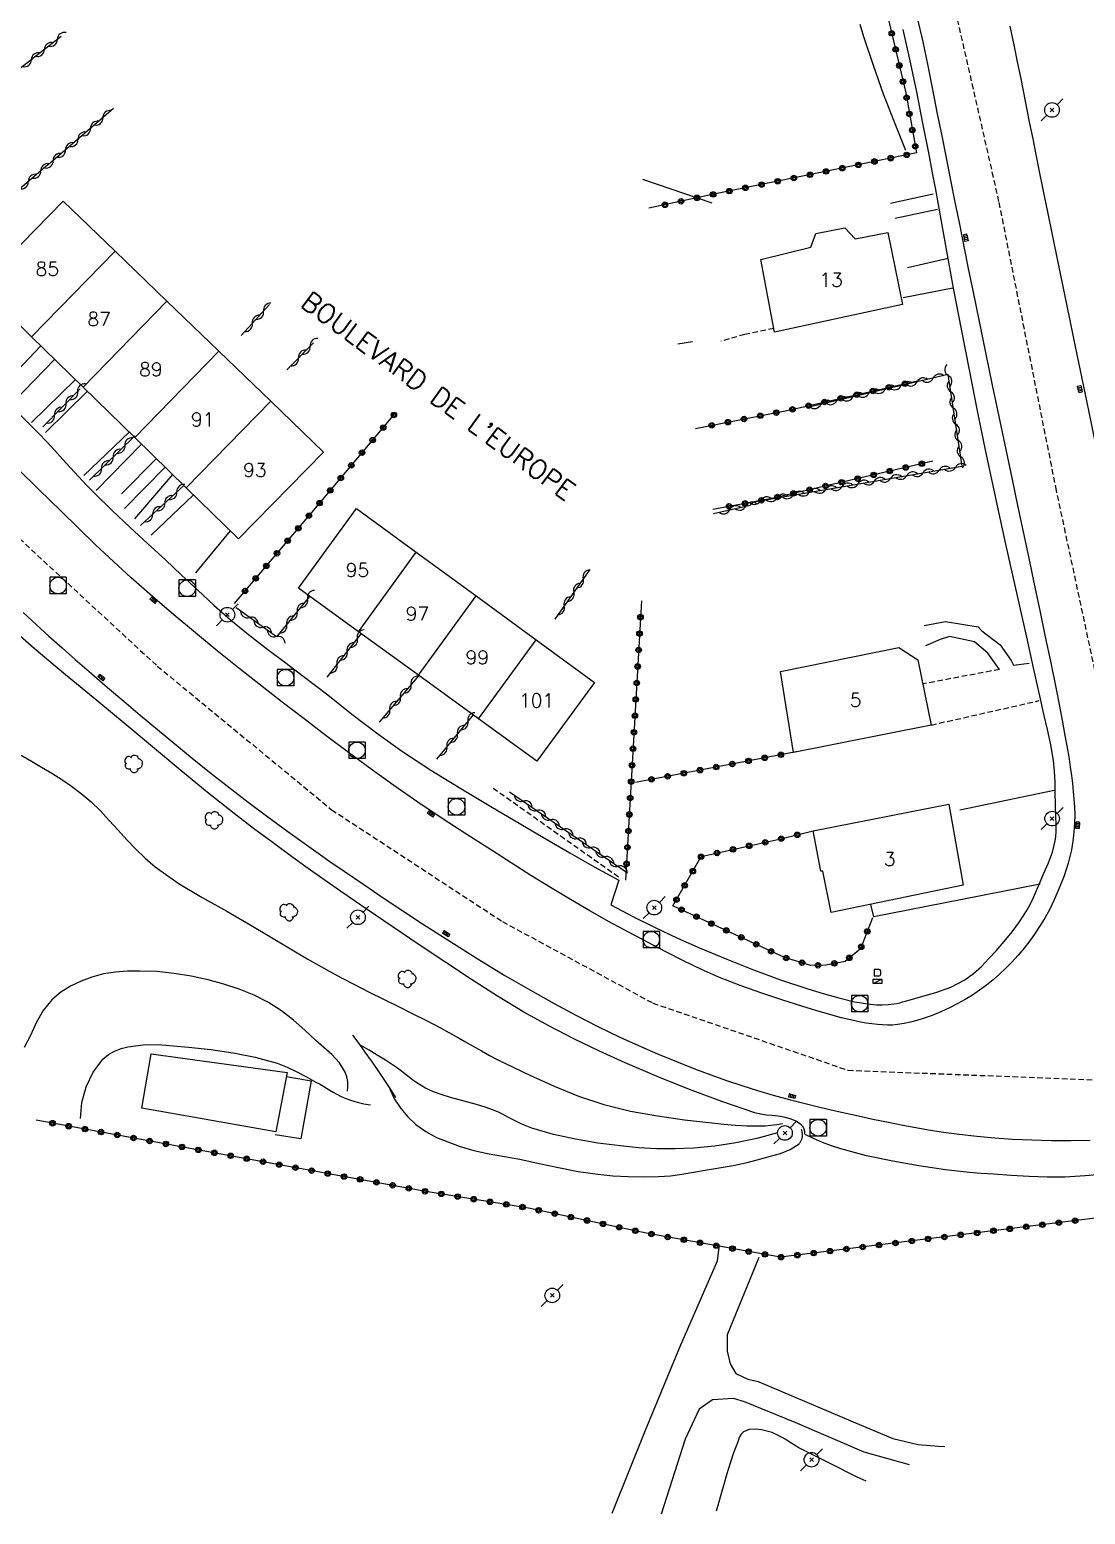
# Model space of a CAD drawing. Header units: millimetres. Extents: x 150997 to 152001, y 151999 to 153001.
# Drawn here: x 151203.2 to 151299.4, y 152260.8 to 152396 of the extents above; entities that cross this region are included whole.
import ezdxf
from ezdxf.enums import TextEntityAlignment as Align

# ---------------------------------------------------------------- set-up
doc = ezdxf.new("R2010")
doc.units = ezdxf.units.MM
doc.linetypes.add('DASHED', pattern=[0.75, 0.5, -0.25])
doc.layers.get('0').update_dxf_attribs({"linetype": 'CONTINUOUS'})
for name, color, linetype in [('W0001', 6, 'DASHED'), ('W0008', 7, 'CONTINUOUS'), ('W0014', 7, 'CONTINUOUS'), ('W0017', 7, 'CONTINUOUS'), ('W0071', 7, 'CONTINUOUS'), ('W0101', 7, 'CONTINUOUS'), ('W0104', 1, 'CONTINUOUS'), ('W0112', 1, 'DASHED'), ('W0211', 2, 'CONTINUOUS'), ('W0214', 2, 'CONTINUOUS'), ('W0300', 7, 'CONTINUOUS'), ('W0310', 3, 'CONTINUOUS'), ('W0323', 7, 'CONTINUOUS'), ('W0401', 7, 'CONTINUOUS'), ('W0420', 7, 'CONTINUOUS'), ('W0438', 7, 'CONTINUOUS'), ('W0473', 7, 'CONTINUOUS'), ('W0989', 7, 'CONTINUOUS'), ('W0991', 7, 'CONTINUOUS'), ('W1102', 7, 'CONTINUOUS')]:
    doc.layers.add(name, color=color, linetype=linetype)
doc.styles.get("Standard").update_dxf_attribs({"font": 'romans.shx', "width": 0.85})

# ---------------------------------------------------------------- blocks, each defined once
blk = doc.blocks.new('T401')
for p, q in [((-0.3, 0.3), (0, 0.3)), ((-0.3, -0.25), (-0.3, 0.3)), ((-0.3, 0.15), (0, 0.15)), ((-0.3, 0), (0, 0)), ((0, 0.3), (0, -0.25)), ((-0.3, -0.15), (0, -0.15)), ((-0.3, -0.25), (-0.3, -0.3)), ((-0.3, -0.3), (0, -0.3)), ((0, -0.3), (0, -0.25))]:
    blk.add_line(p, q)
blk = doc.blocks.new('T473')
for p, q in [((-0.166667, 0.166667), (0.166667, -0.166667)), ((-0.166667, -0.166667), (0.166667, 0.166667)), ((0.500001, 0.500001), (1.000002, 1.000002)), ((-1.000002, -1.000002), (-0.500001, -0.500001))]:
    blk.add_line(p, q)
blk.add_ellipse((0, 0), major_axis=(0.471405, 0.471405), ratio=1, start_param=5.4977871438, end_param=11.780972451)
blk = doc.blocks.new('T420')
for p, q in [((0.75, 0.75), (-0.75, 0.75)), ((-0.75, 0.75), (-0.75, -0.75)), ((0.75, 0.75), (0.75, -0.75)), ((0.75, -0.75), (-0.75, -0.75))]:
    blk.add_line(p, q)
blk.add_ellipse((0, 0), major_axis=(-0.53, 0.53), ratio=1, start_param=3.926991, end_param=10.210176)
blk = doc.blocks.new('T300')
for p, q in [((-0.8, 0.51), (-0.86, 0.34)), ((-0.86, 0.34), (-0.86, 0.17)), ((-0.86, 0.17), (-0.74, 0.06)), ((-0.69, 0.63), (-0.8, 0.51)), ((-0.8, -0.06), (-0.74, 0.06)), ((-0.74, 0.06), (-0.69, 0.11)), ((-0.57, 0.69), (-0.69, 0.63)), ((-0.46, 0.69), (-0.57, 0.69)), ((-0.29, 0.63), (-0.46, 0.69)), ((-0.29, 0.63), (-0.17, 0.74)), ((-0.23, 0.57), (-0.29, 0.63)), ((-0.17, 0.74), (-0.06, 0.8)), ((-0.06, 0.8), (0.06, 0.8)), ((0.06, 0.8), (0.23, 0.74)), ((0.23, 0.74), (0.34, 0.63)), ((0.34, 0.63), (0.4, 0.51)), ((0.46, 0.46), (0.34, 0.46)), ((0.4, 0.51), (0.4, 0.46)), ((0.57, 0.4), (0.46, 0.46)), ((0.57, 0.4), (0.69, 0.29)), ((0.69, 0.29), (0.74, 0.17)), ((0.74, 0.06), (0.69, -0.17)), ((0.74, 0.17), (0.74, 0.06)), ((-0.8, -0.17), (-0.8, -0.06)), ((-0.8, -0.23), (-0.8, -0.17)), ((-0.74, -0.34), (-0.8, -0.23)), ((-0.69, -0.4), (-0.74, -0.34)), ((-0.51, -0.46), (-0.69, -0.4)), ((-0.4, -0.46), (-0.51, -0.46)), ((-0.4, -0.46), (-0.34, -0.46)), ((-0.34, -0.46), (-0.34, -0.4)), ((-0.34, -0.51), (-0.34, -0.46)), ((-0.29, -0.63), (-0.34, -0.51)), ((-0.17, -0.74), (-0.29, -0.63)), ((-0.06, -0.8), (-0.17, -0.74)), ((0.06, -0.8), (-0.06, -0.8)), ((0.17, -0.74), (0.06, -0.8)), ((0.23, -0.69), (0.17, -0.74)), ((0.29, -0.46), (0.23, -0.46)), ((0.29, -0.63), (0.23, -0.69)), ((0.46, -0.4), (0.29, -0.46)), ((0.34, -0.51), (0.29, -0.63)), ((0.34, -0.51), (0.34, -0.46)), ((0.57, -0.34), (0.46, -0.4)), ((0.63, -0.29), (0.57, -0.34)), ((0.69, -0.17), (0.63, -0.29))]:
    blk.add_line(p, q)
blk = doc.blocks.new('T438')
for p, q in [((-0.4, 0.2), (0.4, 0.2)), ((-0.4, -0.2), (-0.4, 0.2)), ((0.15, 1.1), (-0.3, 1.1)), ((-0.3, 1.1), (-0.3, 0.5)), ((-0.3, 0.5), (0.15, 0.5)), ((0.3, 0.65), (0.3, 0.95)), ((0.4, 0.2), (0.4, -0.2))]:
    blk.add_line(p, q)
at = {"flags": 128}
for points in [[(-0.4, -0.2), (0.4, 0.2)], [(0.4, -0.2), (-0.4, -0.2)]]:
    blk.add_lwpolyline(points, dxfattribs=at)
for centre, major_axis, start_param, end_param in [((0.15, 0.95), (0.106, -0.106), 0.785398, 2.356194), ((0.15, 0.65), (0.106, 0.106), 3.926991, 5.497787)]:
    blk.add_ellipse(centre, major_axis=major_axis, ratio=1, start_param=start_param, end_param=end_param)
blk = doc.blocks.new('t310o')
at = {"color": 0, "linetype": 'Continuous'}
for centre, start, end in [((-0.5, 0.38), 216.8699, 323.1304), ((0.5, -0.37), 36.8699, 143.1303)]:
    blk.add_arc(centre, 0.625, start, end, dxfattribs=at)
blk = doc.blocks.new('t323o')
at = {"color": 0, "linetype": 'Continuous'}
for radius in [0.25, 0.15]:
    blk.add_circle((0, 0), radius, dxfattribs=at)

msp = doc.modelspace()

# ---------------------------------------------------------------- linework, layer by layer
at = {"layer": 'W0001'}
for points in [[(151304.71, 152300.24), (151301.52, 152331.87), (151296.77, 152354.07), (151291.53, 152380.4), (151285.92, 152405.06), (151279.6, 152423.02), (151269.63, 152442.13), (151255.44, 152465.66), (151242.79, 152486.67), (151228.86, 152509.55), (151209.53, 152544.56)], [(151197.88, 152353.77), (151214.85, 152338.08), (151230.73, 152325.01), (151246.29, 152314.82), (151259.99, 152307.4), (151277.78, 152301.28), (151301.87, 152300.35), (151304.71, 152300.24)]]:
    msp.add_lwpolyline(points, dxfattribs=at)
at = {"layer": 'W0008'}
msp.add_lwpolyline([(151303.71, 152341.67), (151302.38, 152348.24), (151301.04, 152354.8), (151299.7, 152361.37), (151298.36, 152367.93), (151297.96, 152369.85), (151297.57, 152371.77), (151297.17, 152373.68), (151296.77, 152375.6), (151296.37, 152377.52), (151295.98, 152379.44), (151295.58, 152381.35), (151295.19, 152383.27), (151294.91, 152384.68), (151294.63, 152386.09), (151294.35, 152387.49), (151294.08, 152388.9), (151293.8, 152390.31), (151293.52, 152391.71), (151293.23, 152393.12), (151292.93, 152394.52), (151292.54, 152396.35)], dxfattribs=at)
at = {"layer": 'W0014'}
for points in [[(151284.09, 152397.11), (151284.59, 152394.94), (151285.04, 152392.76), (151285.46, 152390.58), (151285.9, 152388.39), (151286.31, 152386.38), (151286.71, 152384.37), (151287.12, 152382.35), (151287.52, 152380.34), (151287.92, 152378.32), (151288.33, 152376.31), (151288.73, 152374.3), (151289.14, 152372.28), (151290.03, 152367.98), (151290.92, 152363.68), (151291.82, 152359.38), (151292.72, 152355.08), (151293.22, 152352.7), (151293.73, 152350.31), (151294.24, 152347.92), (151294.74, 152345.54), (151295.25, 152343.15), (151295.75, 152340.76), (151296.24, 152338.38), (151296.73, 152335.98), (151297, 152334.58), (151297.28, 152333.17), (151297.54, 152331.76), (151297.79, 152330.35), (151297.91, 152329.61), (151298.02, 152328.87), (151298.13, 152328.13), (151298.22, 152327.38), (151298.29, 152326.68), (151298.36, 152325.98), (151298.41, 152325.28), (151298.43, 152324.57), (151298.41, 152323.76), (151298.36, 152322.95), (151298.27, 152322.14), (151298.13, 152321.34), (151297.83, 152320.15), (151297.46, 152318.99), (151297.02, 152317.85), (151296.54, 152316.73), (151296.16, 152315.95), (151295.74, 152315.2), (151295.29, 152314.46), (151294.82, 152313.75), (151294.33, 152313.06), (151293.81, 152312.4), (151293.27, 152311.75), (151292.71, 152311.13), (151292.16, 152310.57), (151291.59, 152310.03), (151291, 152309.51), (151290.38, 152309.02), (151289.76, 152308.56), (151289.11, 152308.13), (151288.45, 152307.73), (151287.77, 152307.35), (151287.01, 152306.96), (151286.23, 152306.6), (151285.44, 152306.27), (151284.63, 152305.98), (151284.06, 152305.8), (151283.47, 152305.65), (151282.88, 152305.53), (151282.28, 152305.44), (151281.83, 152305.4), (151281.37, 152305.4), (151280.92, 152305.41), (151280.46, 152305.44), (151279.94, 152305.5), (151279.42, 152305.57), (151278.9, 152305.66), (151278.39, 152305.77), (151277.19, 152306.05), (151276.01, 152306.38), (151274.83, 152306.73), (151273.66, 152307.09), (151271.75, 152307.7), (151269.84, 152308.33), (151267.94, 152309), (151266.07, 152309.74), (151264.42, 152310.47), (151262.78, 152311.25), (151261.17, 152312.07), (151259.57, 152312.91), (151257.78, 152313.85), (151256, 152314.81), (151254.24, 152315.8), (151252.49, 152316.82), (151250.67, 152317.91), (151248.87, 152319.03), (151247.08, 152320.16), (151245.3, 152321.31), (151243.05, 152322.76), (151240.81, 152324.22), (151238.59, 152325.7), (151236.39, 152327.22), (151234.32, 152328.7), (151232.27, 152330.21), (151230.24, 152331.74), (151228.22, 152333.27), (151226.22, 152334.8), (151224.24, 152336.35), (151222.27, 152337.9), (151220.31, 152339.48), (151218.33, 152341.11), (151216.36, 152342.76), (151214.41, 152344.43), (151212.48, 152346.12), (151210.85, 152347.62), (151209.23, 152349.13), (151207.64, 152350.67), (151206.05, 152352.21), (151204.07, 152354.14), (151202.11, 152356.08)], [(151256.18, 152316.34), (151258.18, 152315.29), (151260.2, 152314.28), (151262.24, 152313.31), (151264.3, 152312.4), (151266.72, 152311.39), (151269.16, 152310.42), (151271.63, 152309.52), (151274.12, 152308.7), (151275.52, 152308.27), (151276.94, 152307.87), (151278.37, 152307.52), (151279.83, 152307.29), (151280.36, 152307.25), (151280.89, 152307.24), (151281.42, 152307.27), (151281.95, 152307.32), (151282.22, 152307.37), (151282.49, 152307.43), (151282.75, 152307.5), (151283.02, 152307.58), (151284.39, 152307.97), (151285.77, 152308.36), (151287.14, 152308.85), (151288.43, 152309.51), (151289.22, 152310.08), (151289.94, 152310.74), (151290.61, 152311.45), (151291.26, 152312.16), (151292, 152313.01), (151292.72, 152313.89), (151293.39, 152314.8), (151294.02, 152315.75), (151294.36, 152316.37), (151294.66, 152317), (151294.94, 152317.64), (151295.21, 152318.29), (151295.62, 152319.23), (151296.03, 152320.18), (151296.39, 152321.15), (151296.64, 152322.16), (151296.7, 152322.58), (151296.74, 152323), (151296.75, 152323.43), (151296.74, 152323.85), (151296.72, 152324.27), (151296.7, 152324.69), (151296.68, 152325.11), (151296.67, 152325.52), (151296.66, 152326.52), (151296.64, 152327.51), (151296.59, 152328.51), (151296.49, 152329.5), (151296.26, 152330.91), (151295.95, 152332.31), (151295.62, 152333.71), (151295.3, 152335.1), (151294.68, 152337.92), (151294.06, 152340.73), (151293.43, 152343.55), (151292.79, 152346.36), (151292.16, 152349.18), (151291.54, 152351.99), (151290.93, 152354.81), (151290.33, 152357.63), (151289.57, 152361.34), (151288.83, 152365.06), (151288.11, 152368.77), (151287.4, 152372.49), (151287.11, 152374.02), (151286.84, 152375.54), (151286.56, 152377.06), (151286.29, 152378.58), (151286.01, 152380.11), (151285.74, 152381.63), (151285.45, 152383.15), (151285.16, 152384.67), (151284.6, 152387.52), (151284.03, 152390.37), (151283.43, 152393.22), (151282.81, 152396.05)], [(151201.34, 152361.98), (151203.27, 152360.07), (151204.03, 152359.3), (151204.77, 152358.52), (151205.5, 152357.73), (151206.22, 152356.94), (151206.94, 152356.14), (151207.67, 152355.35), (151208.41, 152354.57), (151209.17, 152353.8), (151210.74, 152352.26), (151212.35, 152350.75), (151213.97, 152349.26), (151215.59, 152347.76), (151217.06, 152346.38), (151218.53, 152344.99), (151220.01, 152343.62), (151221.53, 152342.29), (151223.15, 152340.97), (151224.81, 152339.7), (151226.48, 152338.44), (151228.14, 152337.18), (151230.37, 152335.46), (151232.58, 152333.72), (151234.82, 152332.01), (151237.11, 152330.38), (151239.78, 152328.62), (151242.49, 152326.94), (151245.23, 152325.3), (151247.97, 152323.68), (151250.19, 152322.38), (151252.42, 152321.09), (151254.66, 152319.82), (151256.91, 152318.58)], [(151273.85, 152295.46), (151273.85, 152295.69), (151273.79, 152295.92), (151273.68, 152296.13), (151273.52, 152296.3), (151273.05, 152296.64), (151272.52, 152296.87), (151271.97, 152297.02), (151271.41, 152297.11), (151270.88, 152297.15), (151270.35, 152297.2), (151269.81, 152297.27), (151269.29, 152297.4), (151266.29, 152298.42), (151263.33, 152299.53), (151260.39, 152300.72), (151257.48, 152301.97), (151255.13, 152303.03), (151252.81, 152304.15), (151250.51, 152305.33), (151248.25, 152306.58), (151245.83, 152308.02), (151243.47, 152309.53), (151241.13, 152311.09), (151238.79, 152312.65), (151236.33, 152314.3), (151233.88, 152315.97), (151231.44, 152317.66), (151229.02, 152319.36), (151227.21, 152320.66), (151225.41, 152321.98), (151223.62, 152323.31), (151221.85, 152324.67), (151219.4, 152326.61), (151216.99, 152328.58), (151214.59, 152330.58), (151212.19, 152332.58), (151209.33, 152334.94), (151206.47, 152337.3), (151203.63, 152339.69), (151200.85, 152342.14)], [(151202.63, 152342.96), (151203.8, 152341.88), (151204.98, 152340.81), (151206.17, 152339.75), (151207.37, 152338.7), (151208.84, 152337.42), (151210.32, 152336.14), (151211.81, 152334.88), (151213.3, 152333.62), (151214.87, 152332.31), (151216.44, 152331), (151218.02, 152329.71), (151219.61, 152328.43), (151221.37, 152327.05), (151223.14, 152325.69), (151224.93, 152324.35), (151226.73, 152323.02), (151228.01, 152322.1), (151229.29, 152321.2), (151230.58, 152320.3), (151231.87, 152319.41), (151233.65, 152318.19), (151235.43, 152316.99), (151237.22, 152315.8), (151239.02, 152314.62), (151241.5, 152313.04), (151244, 152311.46), (151246.51, 152309.92), (151249.05, 152308.44), (151251.01, 152307.35), (151252.98, 152306.29), (151254.97, 152305.27), (151256.99, 152304.3), (151258.69, 152303.52), (151260.42, 152302.78), (151262.15, 152302.07), (151263.89, 152301.39), (151265.29, 152300.87), (151266.69, 152300.36), (151268.1, 152299.88), (151269.52, 152299.43), (151270.97, 152299.01), (151272.42, 152298.62), (151273.87, 152298.25), (151275.33, 152297.9), (151276.9, 152297.53), (151278.47, 152297.18), (151280.05, 152296.84), (151281.63, 152296.52), (151282.78, 152296.29), (151283.94, 152296.07), (151285.1, 152295.86), (151286.27, 152295.68), (151287.89, 152295.46), (151289.51, 152295.28), (151291.14, 152295.13), (151292.77, 152295.01), (151294.53, 152294.93), (151296.3, 152294.89), (151298.06, 152294.88), (151299.83, 152294.9)], [(151256.91, 152318.58), (151256.18, 152316.34)], [(151301.23, 152291.83), (151299.39, 152291.66), (151297.54, 152291.55), (151295.91, 152291.55), (151294.27, 152291.61), (151292.65, 152291.71), (151291.02, 152291.81), (151289.92, 152291.89), (151288.83, 152291.97), (151287.74, 152292.08), (151286.65, 152292.21), (151284.24, 152292.58), (151281.85, 152292.99), (151279.46, 152293.5), (151277.11, 152294.12), (151276.27, 152294.39), (151275.45, 152294.7), (151274.64, 152295.05), (151273.86, 152295.43)]]:
    msp.add_lwpolyline(points, dxfattribs=at)
at = {"layer": 'W0017'}
for points in [[(151281.65, 152380.25), (151285.54, 152381.1)], [(151285.92, 152379.67), (151282.08, 152378.84)], [(151286.9, 152375.19), (151283.19, 152374.35)], [(151287.33, 152372.51), (151282.8, 152371.63)], [(151200.44, 152363.28), (151204.24, 152367.25)], [(151205.49, 152366.02), (151201.78, 152362.18)], [(151207.39, 152364.18), (151203.4, 152360.27)], [(151204.65, 152359.35), (151208.48, 152363.11)], [(151212.29, 152359.4), (151208.14, 152355.45)], [(151209.27, 152354.07), (151213.4, 152358.31)], [(151211.6, 152353.76), (151214.77, 152356.98)], [(151211.86, 152352.45), (151215.56, 152356.21)], [(151212.81, 152351.5), (151216.26, 152355.52)], [(151214.29, 152350), (151218.16, 152353.67)], [(151218.35, 152346.57), (151221.51, 152350.41)], [(151284.72, 152341.77), (151286.67, 152342.15), (151289.62, 152341.67), (151289.98, 152341.31), (151291.64, 152340.01), (151292.63, 152338.6), (151292.84, 152338.18), (151294.28, 152338.34)], [(151291.57, 152337.78), (151290.52, 152339.26), (151289.29, 152340.29), (151287.02, 152340.79), (151286.17, 152340.51), (151284.84, 152339.92)], [(151287.96, 152325), (151296.55, 152326.78)], [(151295.28, 152318.23), (151288.18, 152316.82), (151280.12, 152315.25), (151279.86, 152316.37)], [(151256.3, 152260.94), (151259.32, 152268.5), (151262.46, 152276.07), (151265.89, 152283.92), (151266.04, 152285.17)], [(151269.65, 152284.24), (151266.76, 152277.19), (151266.77, 152275.69), (151267.03, 152274.54), (151267.55, 152273.67), (151268.64, 152273.15), (151269.59, 152272.95), (151278.23, 152269.27), (151281.87, 152267.74), (151284.18, 152267.19), (151286.01, 152267.04), (151286.6, 152267.03)], [(151283.38, 152265.34), (151279.24, 152266.49), (151272.95, 152269.19), (151268.34, 152271.09), (151267.33, 152271.38), (151265.42, 152271.28), (151264.22, 152270.42), (151262.93, 152267.68), (151260.74, 152260.84)]]:
    msp.add_lwpolyline(points, dxfattribs=at)
at = {"layer": 'W0071'}
for points in [[(151236.59, 152298.79), (151236.18, 152299.44), (151235.75, 152300.08), (151235.33, 152300.72), (151234.9, 152301.35), (151234.35, 152302.14), (151233.79, 152302.93), (151233.23, 152303.72), (151232.65, 152304.49)], [(151236.02, 152299.56), (151236.47, 152298.66), (151237.02, 152297.81), (151237.67, 152297.04), (151238.4, 152296.35), (151239.3, 152295.69), (151240.29, 152295.17), (151241.31, 152294.75), (151242.34, 152294.37), (151243.7, 152293.97), (151245.09, 152293.68), (151246.49, 152293.43), (151247.87, 152293.18), (151249.64, 152292.8), (151251.41, 152292.42), (151253.18, 152292.07), (151254.97, 152291.81), (151256.35, 152291.68), (151257.74, 152291.59), (151259.13, 152291.56), (151260.52, 152291.6), (151261.59, 152291.68), (151262.64, 152291.82), (151263.7, 152291.99), (151264.75, 152292.17), (151266.03, 152292.38), (151267.31, 152292.61), (151268.58, 152292.88), (151269.84, 152293.22), (151270.72, 152293.46), (151271.63, 152293.7), (151272.52, 152294.06), (151273.31, 152294.59), (151273.37, 152294.64), (151273.41, 152294.69), (151273.46, 152294.75), (151273.49, 152294.81), (151273.52, 152294.88), (151273.55, 152294.95), (151273.57, 152295.01), (151273.59, 152295.08), (151273.62, 152295.29), (151273.62, 152295.49), (151273.59, 152295.69), (151273.53, 152295.89)]]:
    msp.add_lwpolyline(points, dxfattribs=at)
at = {"layer": 'W0101'}
for points in [[(151203.39, 152368.08), (151198.69, 152372.67), (151206.27, 152380.44), (151211, 152375.88)], [(151211, 152375.88), (151215.73, 152371.32)], [(151215.73, 152371.32), (151220.46, 152366.76)], [(151208.09, 152363.5), (151203.39, 152368.08)], [(151220.46, 152366.76), (151225.19, 152362.2)], [(151212.79, 152358.91), (151208.09, 152363.5)], [(151225.19, 152362.2), (151230, 152357.56), (151222.25, 152349.68)], [(151217.49, 152354.32), (151212.79, 152358.91)], [(151222.25, 152349.68), (151217.49, 152354.32)], [(151233.17, 152341.21), (151227.7, 152345.17), (151232.99, 152352.45), (151238.44, 152348.46)], [(151238.44, 152348.46), (151243.9, 152344.47)], [(151243.9, 152344.47), (151249.35, 152340.49)], [(151238.64, 152337.25), (151233.17, 152341.21)], [(151249.35, 152340.49), (151254.67, 152336.6), (151249.44, 152329.42)], [(151244.11, 152333.29), (151238.64, 152337.25)], [(151249.44, 152329.42), (151244.11, 152333.29)]]:
    msp.add_lwpolyline(points, dxfattribs=at)
for points in [[(151282.74, 152371.02), (151271.09, 152368.5), (151269.83, 152375.12), (151274.38, 152376.23), (151274.85, 152377.48), (151277.49, 152378.01), (151278.44, 152376.98), (151281.4, 152377.57)], [(151285.36, 152332.72), (151272.82, 152330.23), (151271.63, 152337.6), (151282.39, 152339.79), (151284.15, 152338.67)], [(151288.27, 152318.15), (151276.24, 152315.66), (151275.48, 152319.42), (151275.29, 152319.41), (151274.61, 152323.07), (151286.97, 152325.5)]]:
    msp.add_lwpolyline(points, close=True, dxfattribs=at)
at = {"layer": 'W0104'}
msp.add_lwpolyline([(151225.65, 152295.66), (151213.44, 152297.84), (151214.3, 152302.79), (151226.68, 152301.08)], close=True, dxfattribs=at)
msp.add_lwpolyline([(151226.61, 152300.71), (151228.86, 152300.33), (151227.93, 152295.02), (151225.58, 152295.41)], dxfattribs=at)
at = {"layer": 'W0112'}
for points in [[(151271.02, 152368.84), (151268.38, 152368.28), (151266.2, 152367.68)], [(151291.57, 152337.78), (151284.6, 152336.46)], [(151285.36, 152332.72), (151295.2, 152334.94)], [(151245.44, 152326.98), (151257.08, 152318.75)]]:
    msp.add_lwpolyline(points, dxfattribs=at)
at = {"layer": 'W0211'}
for points in [[(151278.85, 152396.54), (151279.19, 152395.42), (151280.06, 152392.81), (151280.99, 152390.21), (151281.97, 152387.64), (151283.01, 152385.08)], [(151202.46, 152329.96), (151203.39, 152329.42), (151204.31, 152328.88), (151205.24, 152328.33), (151206.15, 152327.75), (151207.04, 152327.14), (151207.9, 152326.49), (151208.81, 152325.72), (151209.66, 152324.89), (151210.47, 152324.03), (151211.27, 152323.15), (151212.06, 152322.27), (151212.88, 152321.41), (151213.74, 152320.58), (151214.65, 152319.81), (151216.74, 152318.33), (151218.93, 152317.01), (151221.17, 152315.77), (151223.37, 152314.5), (151225.09, 152313.46), (151226.82, 152312.42), (151228.55, 152311.4), (151230.3, 152310.41), (151231.58, 152309.72), (151232.87, 152309.05), (151234.16, 152308.4), (151235.46, 152307.75), (151236.76, 152307.11), (151238.06, 152306.46), (151239.36, 152305.8), (151240.64, 152305.13), (151241.4, 152304.73), (151242.14, 152304.31), (151242.88, 152303.89), (151243.62, 152303.46), (151244.37, 152303.04), (151245.11, 152302.63), (151245.87, 152302.23), (151246.64, 152301.85), (151248.8, 152300.82), (151250.99, 152299.83), (151253.23, 152298.92), (151255.52, 152298.17), (151257.95, 152297.56), (151260.42, 152297.12), (151262.89, 152296.77), (151265.37, 152296.48), (151266.45, 152296.36), (151267.52, 152296.27), (151268.6, 152296.22), (151269.69, 152296.21), (151270.22, 152296.23), (151270.75, 152296.28), (151271.28, 152296.34), (151271.8, 152296.43)], [(151232.17, 152299.37), (151232.22, 152299.81), (151232.21, 152300.25), (151232.12, 152300.69), (151231.97, 152301.11), (151231.44, 152301.96), (151230.76, 152302.7), (151230.01, 152303.35), (151229.29, 152303.98), (151228.28, 152304.92), (151227.25, 152305.84), (151226.15, 152306.7), (151224.98, 152307.46), (151223.67, 152308.13), (151222.3, 152308.67), (151220.9, 152309.12), (151219.49, 152309.5), (151217.94, 152309.84), (151216.38, 152310.1), (151214.8, 152310.26), (151213.22, 152310.31), (151212.12, 152310.29), (151211.03, 152310.22), (151209.94, 152310.05), (151208.88, 152309.77), (151207.9, 152309.4), (151206.95, 152308.95), (151206.05, 152308.39), (151205.24, 152307.7), (151204.44, 152306.72), (151203.82, 152305.6), (151203.3, 152304.45), (151202.73, 152303.35)], [(151271.35, 152295.57), (151269.47, 152295.07), (151267.57, 152294.68), (151265.65, 152294.38), (151263.71, 152294.18), (151262.04, 152294.11), (151260.37, 152294.13), (151258.7, 152294.23), (151257.04, 152294.39), (151254.99, 152294.65), (151252.96, 152294.99), (151250.94, 152295.44), (151248.96, 152296.01), (151248.51, 152296.18), (151248.06, 152296.37), (151247.63, 152296.58), (151247.21, 152296.8), (151246.78, 152297.02), (151246.35, 152297.24), (151245.92, 152297.45), (151245.48, 152297.64), (151244.71, 152297.91), (151243.93, 152298.15), (151243.15, 152298.37), (151242.36, 152298.58), (151241.57, 152298.79), (151240.79, 152299.04), (151240.02, 152299.32), (151239.27, 152299.66), (151238.88, 152299.88), (151238.5, 152300.12), (151238.14, 152300.38), (151237.78, 152300.65), (151237.44, 152300.93), (151237.09, 152301.2), (151236.73, 152301.47), (151236.37, 152301.72), (151235.63, 152302.19), (151234.89, 152302.65), (151234.15, 152303.1), (151233.39, 152303.54)]]:
    msp.add_lwpolyline(points, dxfattribs=at)
at = {"layer": 'W0214'}
for points in [[(151207.86, 152296.88), (151207.98, 152298.35), (151208.37, 152299.78), (151209.02, 152301.1), (151209.9, 152302.29), (151210.4, 152302.72), (151210.96, 152303.03), (151211.56, 152303.25), (151212.17, 152303.41), (151213.55, 152303.61), (151214.94, 152303.62), (151216.32, 152303.51), (151217.68, 152303.38), (151219.72, 152303.17), (151221.75, 152302.88), (151223.77, 152302.47), (151225.76, 152301.92), (151226.68, 152301.57), (151227.57, 152301.14), (151228.44, 152300.67), (151229.3, 152300.21), (151229.63, 152300.04), (151229.94, 152299.85), (151230.25, 152299.66), (151230.56, 152299.47), (151230.88, 152299.28), (151231.2, 152299.1), (151231.53, 152298.93), (151231.86, 152298.78), (151232.45, 152298.56), (151233.05, 152298.38), (151233.66, 152298.23), (151234.28, 152298.12)], [(151279.42, 152263.85), (151278.61, 152264.23), (151276.16, 152265.46), (151273.71, 152266.68), (151273.3, 152266.9), (151272.9, 152267.14), (151272.51, 152267.39), (151272.11, 152267.64), (151271.71, 152267.88), (151271.29, 152268.09), (151270.85, 152268.28), (151270.39, 152268.41), (151269.89, 152268.52), (151269.35, 152268.6), (151268.78, 152268.57), (151268.24, 152268.36), (151268.03, 152268.15), (151267.89, 152267.89), (151267.8, 152267.61), (151267.72, 152267.36), (151267.35, 152266.43), (151267.03, 152265.49), (151266.73, 152264.53), (151266.45, 152263.57), (151266.18, 152262.61), (151265.91, 152261.65), (151265.76, 152261.12)]]:
    msp.add_lwpolyline(points, dxfattribs=at)
at = {"layer": 'W0300'}
msp.add_lwpolyline([(151265.39, 152380.24), (151259.07, 152382.41)], dxfattribs=at)
at = {"layer": 'W0310'}
for points in [[(151206.08, 152395.42), (151201.01, 152391.47)], [(151210.87, 152388.86), (151204.9, 152383.73), (151204.9, 152383.76), (151196.03, 152376.18), (151194.69, 152378.55)], [(151225.08, 152371.01), (151222.48, 152368.19)], [(151226.65, 152365.07), (151229.09, 152367.52)], [(151263.61, 152367.62), (151262.26, 152367.39)], [(151265.53, 152351.98), (151268.85, 152352.73), (151269.19, 152353.04), (151288.19, 152356.29), (151286.91, 152364.63), (151274.09, 152361.64)], [(151207.83, 152363.32), (151204.42, 152359.87)], [(151212.79, 152359.04), (151208.68, 152355.03)], [(151217.27, 152354.54), (151213.32, 152350.9)], [(151254.26, 152346.88), (151251.05, 152342.36)], [(151228.72, 152344.43), (151225.71, 152340.75), (151222.02, 152343.39)], [(151233.41, 152341.04), (151230.29, 152337.07)], [(151238.66, 152337.24), (151235.05, 152332.98)], [(151243.62, 152333.64), (151240.27, 152329.6)], [(151246.94, 152326.64), (151257.7, 152319.26)]]:
    msp.add_lwpolyline(points, dxfattribs=at)
at = {"layer": 'W0323'}
for points in [[(151203.42, 152539.15), (151207.75, 152531.96), (151215.37, 152519.32), (151218.4, 152514.34), (151232.08, 152491.34), (151240.09, 152478.93), (151244.75, 152470.86), (151251.03, 152460.57), (151257.64, 152450.1), (151263.81, 152440.13), (151270.93, 152427.11), (151275.84, 152416.28), (151279.56, 152405.04), (151283.03, 152390.3), (151284, 152384.82), (151276.9, 152383.36), (151265.54, 152381.05), (151259.63, 152379.78)], [(151263.89, 152359.71), (151272.52, 152361.43), (151284.12, 152364.07)], [(151221.87, 152343.78), (151229.26, 152352.48), (151236.48, 152361.06)], [(151285.5, 152356.74), (151270.68, 152353.32), (151265.45, 152352.36)], [(151258.95, 152344.02), (151257.51, 152318.58)], [(151273.05, 152330.27), (151258.4, 152327.49)], [(151280.02, 152315.16), (151278.91, 152312.35), (151277.51, 152311.19), (151275.74, 152310.86), (151274.4, 152310.83), (151272, 152311.55), (151261.83, 152316.26), (151264.41, 152320.75), (151271.79, 152322.39), (151274.61, 152323.07)], [(151353.07, 152295.21), (151335.85, 152292.57), (151316.61, 152289.95), (151300.77, 152287.87), (151271.62, 152284.25), (151259.38, 152286.45), (151248.67, 152288.73), (151239.12, 152290.28), (151220.83, 152293.61), (151203.82, 152296.73)]]:
    msp.add_lwpolyline(points, dxfattribs=at)
at = {"layer": 'W1102'}
for points in [[(151203.39, 152368.08), (151211, 152375.88)], [(151208.09, 152363.5), (151215.73, 152371.32)], [(151212.79, 152358.91), (151220.46, 152366.76)], [(151217.49, 152354.32), (151225.19, 152362.2)], [(151233.17, 152341.21), (151238.44, 152348.46)], [(151238.64, 152337.25), (151243.9, 152344.47)], [(151244.11, 152333.29), (151249.35, 152340.49)]]:
    msp.add_lwpolyline(points, dxfattribs=at)

# ---------------------------------------------------------------- block references
at = {"layer": 'W0300'}
for p in [(151212.74, 152329.17), (151220.06, 152324.04), (151226.88, 152315.67), (151237.66, 152309.59)]:
    msp.add_blockref('T300', p, dxfattribs=at)
at = {"layer": 'W0310'}
for p, rotation in [((151205.74, 152395.16), 217.9732061963467), ((151204.56, 152394.24), 217.9732061963467), ((151203.38, 152393.31), 217.9732061963467), ((151208.76, 152387.05), 220.7115635225468), ((151209.89, 152388.02), 220.7115635225468), ((151207.62, 152386.07), 220.7115635225468), ((151206.48, 152385.09), 220.7115635225468), ((151204.23, 152383.18), 220.4857383193109), ((151205.35, 152384.11), 220.7115635225468), ((151203.09, 152382.21), 220.4857383193109), ((151223.5, 152369.3), 227.2318252924532), ((151224.52, 152370.4), 227.2318252924532), ((151228.77, 152367.2), 45.06859712935431), ((151227.71, 152366.14), 45.06859712935431), ((151285.53, 152364.31), 193.1326094691405), ((151286.92, 152364.55), 98.7513239978618), ((151207.59, 152363.07), 225.3173786228532), ((151279.68, 152362.95), 193.1326094691405), ((151281.14, 152363.29), 193.1326094691405), ((151282.61, 152363.63), 193.1326094691405), ((151284.07, 152363.97), 193.1326094691405), ((151287.15, 152363.07), 98.7513239978618), ((151206.53, 152362), 225.3173786228532), ((151275.3, 152361.92), 193.1326094691405), ((151276.76, 152362.27), 193.1326094691405), ((151278.22, 152362.61), 193.1326094691405), ((151287.38, 152361.59), 98.7513239978618), ((151205.48, 152360.94), 225.3173786228532), ((151287.61, 152360.11), 98.7513239978618), ((151287.83, 152358.62), 98.7513239978618), ((151210.83, 152357.13), 224.2940749098121), ((151211.9, 152358.18), 224.2940749098121), ((151288.06, 152357.14), 98.7513239978618), ((151209.75, 152356.08), 224.2940749098121), ((151287.56, 152356.18), 9.700717391088428), ((151280.17, 152354.92), 9.700717391088428), ((151281.65, 152355.17), 9.700717391088428), ((151283.13, 152355.43), 9.700717391088428), ((151284.61, 152355.68), 9.700717391088428), ((151286.08, 152355.93), 9.700717391088428), ((151216.63, 152353.95), 222.6389583614909), ((151272.78, 152353.66), 9.700717391088428), ((151274.26, 152353.91), 9.700717391088428), ((151275.73, 152354.16), 9.700717391088428), ((151277.21, 152354.41), 9.700717391088428), ((151278.69, 152354.67), 9.700717391088428), ((151214.42, 152351.92), 222.6389583614909), ((151215.53, 152352.93), 222.6389583614909), ((151267, 152352.31), 12.74753676750885), ((151268.46, 152352.65), 12.74753676750885), ((151269.82, 152353.15), 9.700717391088428), ((151271.3, 152353.4), 9.700717391088428), ((151252.79, 152344.81), 234.6359433095368), ((151253.65, 152346.03), 234.6359433095368), ((151228.54, 152344.2), 230.7048854253699), ((151251.92, 152343.58), 234.6359433095368), ((151223.24, 152342.52), 144.3199089047686), ((151227.59, 152343.04), 230.7048854253699), ((151224.46, 152341.64), 144.3199089047686), ((151226.64, 152341.88), 230.7048854253699), ((151225.68, 152340.77), 144.3199089047686), ((151232.14, 152339.42), 231.8221254836608), ((151233.07, 152340.6), 231.8221254836608), ((151231.21, 152338.25), 231.8221254836608), ((151237.96, 152336.41), 229.7048646070446), ((151236.02, 152334.12), 229.7048646070446), ((151236.99, 152335.27), 229.7048646070446), ((151243.14, 152333.06), 230.2918481358266), ((151242.18, 152331.91), 230.2918481358266), ((151241.23, 152330.75), 230.2918481358266), ((151248.18, 152325.79), 325.5656676394195), ((151249.42, 152324.94), 325.5656676394195), ((151250.65, 152324.09), 325.5656676394195), ((151251.89, 152323.24), 325.5656676394195), ((151253.13, 152322.39), 325.5656676394195), ((151254.37, 152321.55), 325.5656676394195), ((151255.6, 152320.7), 325.5656676394195), ((151256.84, 152319.85), 325.5656676394195)]:
    msp.add_blockref('t310o', p, dxfattribs=dict(at, rotation=rotation))
at = {"layer": 'W0323'}
for p, rotation in [((151281.76, 152395.7), 283.241386660677), ((151282.11, 152394.24), 283.241386660677), ((151282.45, 152392.78), 283.241386660677), ((151282.79, 152391.32), 283.241386660677), ((151283.11, 152389.85), 280.0449825496957), ((151283.37, 152388.37), 280.0449825496957), ((151283.63, 152386.9), 280.0449825496957), ((151283.9, 152385.42), 280.0449825496957), ((151277.25, 152383.43), 191.6634716332654), ((151278.72, 152383.73), 191.6634716332654), ((151280.19, 152384.04), 191.6634716332654), ((151281.66, 152384.34), 191.6634716332654), ((151283.13, 152384.64), 191.6634716332654), ((151271.37, 152382.24), 191.4668643557047), ((151272.84, 152382.53), 191.4668643557047), ((151274.31, 152382.83), 191.4668643557047), ((151275.78, 152383.13), 191.4668643557047), ((151264.02, 152380.73), 192.1747558437856), ((151265.49, 152381.04), 192.1747558437856), ((151266.96, 152381.34), 191.4668643557047), ((151268.43, 152381.64), 191.4668643557047), ((151269.9, 152381.94), 191.4668643557047), ((151261.09, 152380.09), 192.1747558437856), ((151262.56, 152380.41), 192.1747558437856), ((151280.03, 152363.14), 12.81985361561919), ((151281.49, 152363.47), 12.81985361561919), ((151282.96, 152363.8), 12.81985361561919), ((151274.18, 152361.8), 12.81985361561919), ((151275.64, 152362.14), 12.81985361561919), ((151277.1, 152362.47), 12.81985361561919), ((151278.57, 152362.8), 12.81985361561919), ((151236.4, 152360.96), 49.87210303818887), ((151268.3, 152360.59), 11.23479405882629), ((151269.78, 152360.88), 11.23479405882629), ((151271.25, 152361.17), 11.23479405882629), ((151272.72, 152361.47), 12.81985361561919), ((151235.43, 152359.81), 49.87210303818887), ((151265.36, 152360.01), 11.23479405882629), ((151266.83, 152360.3), 11.23479405882629), ((151234.47, 152358.67), 49.87210303818887), ((151232.53, 152356.37), 49.87210303818887), ((151233.5, 152357.52), 49.87210303818887), ((151284.5, 152356.51), 192.9872753061069), ((151231.57, 152355.22), 49.87210303818887), ((151278.66, 152355.16), 192.9872753061069), ((151280.12, 152355.5), 192.9872753061069), ((151281.58, 152355.84), 192.9872753061069), ((151283.04, 152356.17), 192.9872753061069), ((151230.6, 152354.08), 49.87210303818887), ((151272.81, 152353.81), 192.9872753061069), ((151274.27, 152354.15), 192.9872753061069), ((151275.73, 152354.49), 192.9872753061069), ((151277.19, 152354.83), 192.9872753061069), ((151229.63, 152352.93), 49.87210303818887), ((151266.93, 152352.63), 190.4735357801964), ((151268.4, 152352.9), 190.4735357801964), ((151269.88, 152353.18), 190.4735357801964), ((151271.35, 152353.48), 192.9872753061069), ((151228.66, 152351.79), 49.6737186279591), ((151226.72, 152349.5), 49.6737186279591), ((151227.69, 152350.64), 49.6737186279591), ((151225.75, 152348.36), 49.6737186279591), ((151224.78, 152347.21), 49.6737186279591), ((151223.81, 152346.07), 49.6737186279591), ((151222.84, 152344.92), 49.6737186279591), ((151258.87, 152342.54), 266.760497731504), ((151258.78, 152341.05), 266.760497731504), ((151258.7, 152339.55), 266.760497731504), ((151258.61, 152338.05), 266.760497731504), ((151258.53, 152336.55), 266.760497731504), ((151258.44, 152335.05), 266.760497731504), ((151258.36, 152333.56), 266.760497731504), ((151258.27, 152332.06), 266.760497731504), ((151258.19, 152330.56), 266.760497731504), ((151268.71, 152329.45), 190.7374005482656), ((151270.19, 152329.73), 190.7374005482656), ((151271.66, 152330.01), 190.7374005482656), ((151258.1, 152329.06), 266.760497731504), ((151261.34, 152328.05), 190.7374005482656), ((151262.82, 152328.33), 190.7374005482656), ((151264.29, 152328.61), 190.7374005482656), ((151265.77, 152328.89), 190.7374005482656), ((151267.24, 152329.17), 190.7374005482656), ((151258.02, 152327.57), 266.760497731504), ((151259.87, 152327.77), 190.7374005482656), ((151257.93, 152326.07), 266.760497731504), ((151257.85, 152324.57), 266.760497731504), ((151257.77, 152323.07), 266.760497731504), ((151273.15, 152322.72), 13.57109712417068), ((151257.68, 152321.58), 266.760497731504), ((151267.3, 152321.39), 12.55590994780856), ((151268.77, 152321.72), 12.55590994780856), ((151270.23, 152322.04), 12.55590994780856), ((151271.69, 152322.37), 12.55590994780856), ((151257.6, 152320.08), 266.760497731504), ((151264.39, 152320.72), 60.13298815793336), ((151265.84, 152321.06), 12.55590994780856), ((151263.64, 152319.41), 60.13298815793336), ((151262.9, 152318.11), 60.13298815793336), ((151262.15, 152316.81), 60.13298815793336), ((151262.61, 152315.9), 155.1627629756934), ((151263.97, 152315.27), 155.1627629756934), ((151265.33, 152314.64), 155.1627629756934), ((151266.69, 152314.01), 155.1627629756934), ((151268.05, 152313.38), 155.1627629756934), ((151279.53, 152313.92), 248.4418308407688), ((151269.41, 152312.75), 155.1627629756934), ((151270.77, 152312.11), 155.1627629756934), ((151278.98, 152312.52), 248.4418308407688), ((151272.14, 152311.5), 163.3995717832057), ((151273.58, 152311.08), 163.3995717832057), ((151275.04, 152310.84), 181.1082622582656), ((151276.53, 152311.01), 190.8276245242692), ((151277.9, 152311.52), 219.4310415639426), ((151205.3, 152296.46), 169.6068517083527), ((151206.77, 152296.19), 169.6068517083527), ((151208.25, 152295.92), 169.6068517083527), ((151209.72, 152295.65), 169.6068517083527), ((151211.2, 152295.38), 169.6068517083527), ((151212.68, 152295.11), 169.6068517083527), ((151214.15, 152294.84), 169.6068517083527), ((151215.63, 152294.57), 169.6068517083527), ((151217.1, 152294.3), 169.6068517083527), ((151218.58, 152294.03), 169.6068517083527), ((151220.05, 152293.76), 169.6068517083527), ((151221.53, 152293.49), 169.677504800334), ((151223, 152293.22), 169.677504800334), ((151224.48, 152292.95), 169.677504800334), ((151225.95, 152292.68), 169.677504800334), ((151227.43, 152292.41), 169.677504800334), ((151228.91, 152292.14), 169.677504800334), ((151230.38, 152291.87), 169.677504800334), ((151231.86, 152291.6), 169.677504800334), ((151233.33, 152291.34), 169.677504800334), ((151234.81, 152291.07), 169.677504800334), ((151236.29, 152290.8), 169.677504800334), ((151237.76, 152290.53), 169.677504800334), ((151239.24, 152290.26), 170.767338466654), ((151240.72, 152290.02), 170.767338466654), ((151242.2, 152289.78), 170.767338466654), ((151243.68, 152289.54), 170.767338466654), ((151245.16, 152289.3), 170.767338466654), ((151246.64, 152289.06), 170.767338466654), ((151248.12, 152288.82), 170.767338466654), ((151249.59, 152288.53), 168.0137852136214), ((151251.06, 152288.22), 168.0137852136214), ((151252.53, 152287.91), 168.0137852136214), ((151253.99, 152287.6), 168.0137852136214), ((151296.98, 152287.4), 187.0795289234919), ((151298.47, 152287.58), 187.0795289234919), ((151255.46, 152287.29), 168.0137852136214), ((151256.93, 152286.98), 168.0137852136214), ((151258.4, 152286.66), 168.0137852136214), ((151259.87, 152286.37), 169.7849652121983), ((151261.34, 152286.1), 169.7849652121983), ((151286.56, 152286.1), 187.0795289234919), ((151288.05, 152286.29), 187.0795289234919), ((151289.54, 152286.47), 187.0795289234919), ((151291.03, 152286.66), 187.0795289234919), ((151292.52, 152286.84), 187.0795289234919), ((151294.01, 152287.03), 187.0795289234919), ((151295.49, 152287.21), 187.0795289234919), ((151262.82, 152285.84), 169.7849652121983), ((151264.3, 152285.57), 169.7849652121983), ((151265.77, 152285.3), 169.7849652121983), ((151267.25, 152285.04), 169.7849652121983), ((151268.72, 152284.77), 169.7849652121983), ((151276.14, 152284.81), 187.0795289234919), ((151277.63, 152285), 187.0795289234919), ((151279.12, 152285.18), 187.0795289234919), ((151280.61, 152285.36), 187.0795289234919), ((151282.1, 152285.55), 187.0795289234919), ((151283.59, 152285.73), 187.0795289234919), ((151285.07, 152285.92), 187.0795289234919), ((151270.2, 152284.51), 169.7849652121983), ((151271.68, 152284.26), 187.0795289234919), ((151273.17, 152284.44), 187.0795289234919), ((151274.65, 152284.63), 187.0795289234919)]:
    msp.add_blockref('t323o', p, dxfattribs=dict(at, rotation=rotation))
at = {"layer": 'W0401'}
for p, rotation in [((151288.37, 152377.06), 191.3338879563577), ((151299.05, 152363.35), 11.57377285143061), ((151214.6, 152344.21), 49.14943019285212), ((151209.65, 152336.94), 229.3208183084624), ((151239.87, 152324.74), 56.36467810751351), ((151298.54, 152323.6), 177.4029385025514), ((151241.08, 152313.59), 237.4291407778597), ((151272.63, 152298.77), 255.6018767628649)]:
    msp.add_blockref('T401', p, dxfattribs=dict(at, rotation=rotation))
at = {"layer": 'W0420'}
for p in [(151205.81, 152345.42), (151217.57, 152345.18), (151226.53, 152337.03), (151233.04, 152330.41), (151242.11, 152325.27), (151259.85, 152313.18), (151278.83, 152307.34), (151275.05, 152296.04)]:
    msp.add_blockref('T420', p, dxfattribs=at)
at = {"layer": 'W0438'}
msp.add_blockref('T438', (151280.46, 152309.37), dxfattribs=at)
at = {"layer": 'W0473'}
for p in [(151296.36, 152388.73), (151221.23, 152342.76), (151296.37, 152324.2), (151233.13, 152315.21), (151260.12, 152316.09), (151272.03, 152295.57), (151250.83, 152280.77), (151274.45, 152265.81)]:
    msp.add_blockref('T473', p, dxfattribs=at)

# ---------------------------------------------------------------- texts
at = {"layer": 'W0989'}
msp.add_text("BOULEVARD DE L'EUROPE   ", height=1.75, rotation=323.6337, dxfattribs=at).set_placement((151227.79, 152370.92))
at = {"layer": 'W0991'}
for s, p in [('85', (151204.83, 152374.26)), ('13', (151276.23, 152373.26)), ('87', (151209.55, 152369.69)), ('89', (151214.26, 152365.11)), ('91', (151218.98, 152360.54)), ('93', (151223.74, 152355.94)), ('95', (151233.08, 152346.83)), ('97', (151238.54, 152342.85)), ('99', (151244, 152338.88)), ('101', (151249.4, 152334.95)), ('5', (151278.47, 152335.01)), ('3', (151281.58, 152320.51))]:
    msp.add_text(s, height=1.25, dxfattribs=at).set_placement(p, align=Align.MIDDLE_CENTER)

doc.saveas('drawing.dxf')
